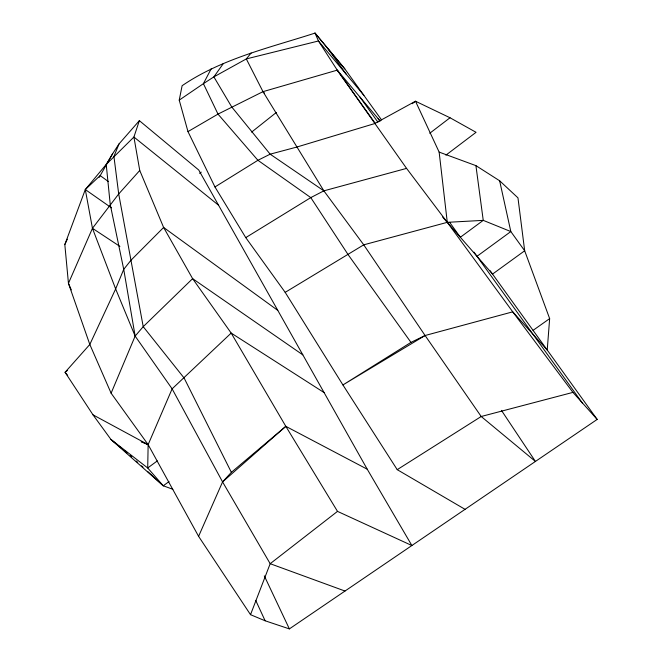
<?xml version="1.0" encoding="UTF-8"?>
<svg xmlns="http://www.w3.org/2000/svg" width="662" height="662" viewBox="0 0 662 662"><rect width="100%" height="100%" fill="white"/><g stroke="black" fill="none" stroke-linecap="round" stroke-linejoin="round"><path stroke-width="0.99" d="M324.082 392.583L231.179 333.077L172.12 388.842L148.139 444.632L147.709 467.976L163.274 485.784L172.84 489.284M214.96 186.957L257.915 160.287L270.162 154.172L296.684 147.096L374.609 123.604L415.496 101.22L439.146 152.103L475.92 165.632L499.636 180.776L517.965 197.855L524.676 250.774L549.65 318.612L547.226 350.041L512.744 311.835L447.28 222.333L406.567 168.388L337.256 70.139L318.455 40.986L315.013 33.1C269.748 47.747 222.01 58.479 182.116 85.712L179.228 100.127L187.975 131.606L214.96 186.957L245.751 237.617L285.181 292.356L342.924 384.945L397.217 469.656L465.055 509.343M218.568 205.228L133.914 137.026L139.748 170.465L163.622 227.455L192.617 278.652L231.179 333.077L285.827 426.336L337.504 511.378L411.88 545.529L367.236 469.209L198.741 170.026L139.359 120.65L133.914 137.026L106.218 164.424L85.299 189.555L64.826 244.559L68.451 283.344L89.817 344.463L111.108 393.195L148.139 444.632L198.592 536.336L250.517 614.675L265.131 620.782L289.377 628.9L597.174 419.418L490.137 270.741M250.517 614.675L270.179 563.701L337.504 511.378M139.359 120.65L119.011 143.944L113.93 156.455L118.705 193.958L143.224 326.672L184.127 378.035L231.361 472.329L222.573 481.903L198.592 536.336M111.108 393.195L135.139 336.089L143.224 326.672L192.617 278.652L302.848 354.882M139.748 170.465L118.705 193.958L92.457 228.307L68.451 283.344L71.297 289.898M64.826 244.559L67.342 239.172M211.17 68.798L203.408 83.66L179.228 100.127M99.192 177.391L112.664 153.667L119.011 143.944M112.664 153.667L106.218 164.424L110.24 204.55L123.728 269.343L135.139 336.089L172.12 388.842L222.573 481.903L270.179 563.701L345.001 591.042M223.367 63.502L213.876 76.883L203.408 83.66L217.997 114.104L257.915 160.287L310.784 197.607L348.154 254.696L410.97 342.386L425.095 335.51L512.744 311.835L572.936 392.384L597.174 419.418M251.138 53.001L246.314 58.918L213.876 76.883L231.725 106.946L270.162 154.172L323.867 190.846L363.736 244.832L425.095 335.51L481.2 416.497L535.426 461.439L501.44 410.366M135.139 336.089L115.651 288.93L92.457 228.307L85.299 189.555L100.152 175.571L108.427 181.595M222.573 481.903L285.827 426.336L367.236 469.209M231.361 472.329L285.827 426.336M199.643 173.394L201.256 172.12M251.618 132.102L276.36 112.441M67.499 370.43L65.075 372.301L93.011 414.851L110.984 439.51L163.274 485.784L169.017 481.58M412.285 103.702L415.496 101.22L450.019 117.762L476.061 132.309L445.898 155.156M429.762 133.252L450.019 117.762M157.316 460.893L147.709 467.976L110.984 439.51L117.141 444.624M476.996 256.31L510.824 231.559L499.636 180.776M533.051 330.363L549.65 318.612M397.217 469.656L481.2 416.497L572.936 392.384M410.97 342.386L342.924 384.945L425.095 335.51M245.751 237.617L310.784 197.607L323.867 190.846L406.567 168.388M285.181 292.356L363.736 244.832L447.28 222.333L483.243 220.363L510.824 231.559L524.676 250.774L492.545 274.085L442.655 217.053M187.975 131.606L217.997 114.104L262.996 91.654L337.256 70.139L380.079 120.923M148.139 444.632L141.18 441.637L148.172 444.682L93.011 414.851M92.457 228.307L119.905 246.405M85.299 189.555L111.497 207.876M277.792 310.395L163.622 227.455L131.043 260.166L123.728 269.343L115.651 288.93L89.817 344.463L65.075 372.301L67.689 375.428M118.68 445.898L121.758 448.464M124.067 450.375L127.145 452.94M130.224 455.497L131.721 456.871M136.231 461L137.729 462.382M141.486 465.825L142.992 467.198M147.494 471.327L163.274 485.784M363.893 95.369L318.455 40.986L246.314 58.918L262.996 91.654L264.444 93.135M344.828 68.898L315.013 33.1L344.828 68.898L381.593 119.971M327.193 47.681L346.425 74.475M378.11 118.589L379.914 121.105M474.009 252.148L582.428 403.141M359.929 97.033L377.961 122.205M449.647 222.333L460.338 237.269L483.243 220.363L475.92 165.632M337.256 70.139L375.213 123.347M323.867 190.846L262.996 91.654M264.295 575.849L289.377 628.9M255.706 600.36L265.131 620.782M439.146 152.103L447.28 222.333"/></g></svg>
